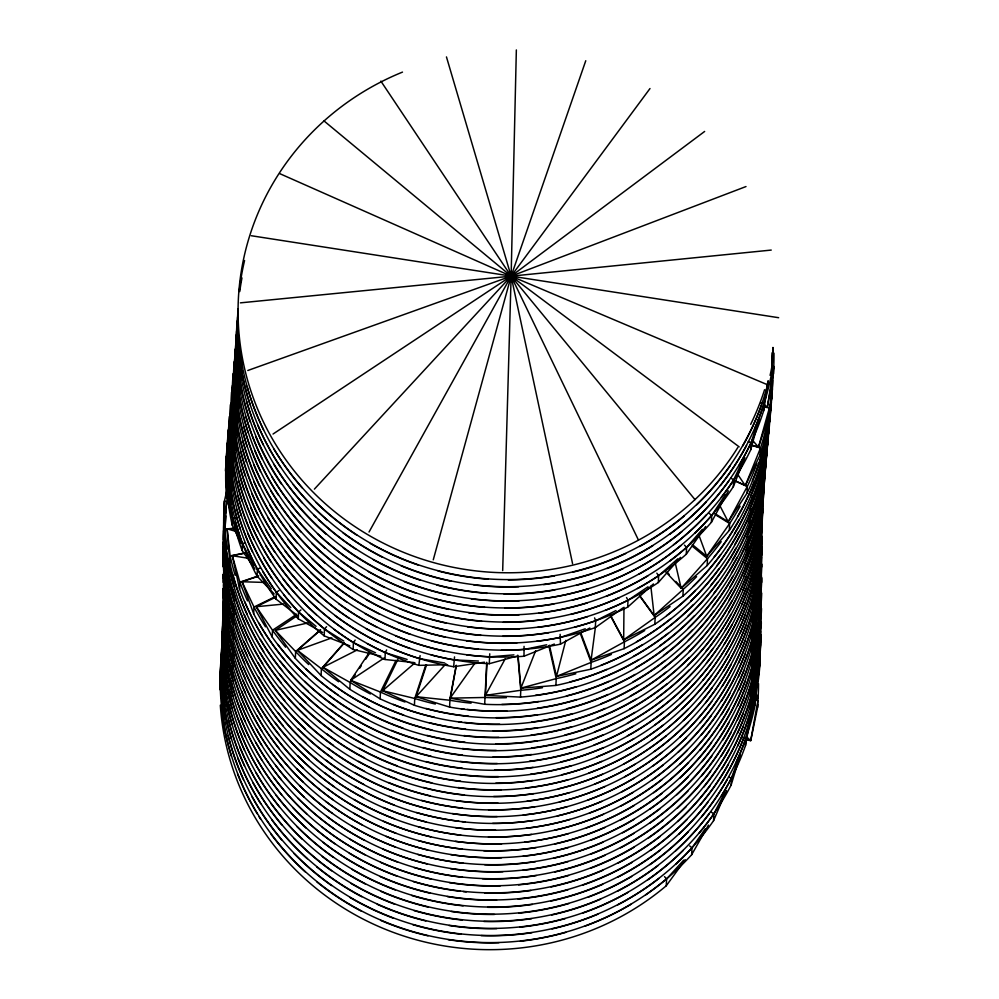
<?xml version="1.0" encoding="UTF-8"?>
<svg xmlns="http://www.w3.org/2000/svg" width="999" height="999" viewBox="0 0 999 999"><rect width="100%" height="100%" fill="white"/><g stroke="black" fill="none" stroke-linecap="round" stroke-linejoin="round"><path stroke-width="1.5" d="M623.975 607.242L623.663 639.847L654.832 624.25A269.231 260.427 2.7 0 0 767.881 441.233M516.346 49.95L511.126 276.161L502.684 570.629M237.462 322.59A269.231 260.427 2.7 0 0 482.092 585.551A269.231 260.427 2.7 0 0 771.915 371.603L772.964 347.802M771.727 363.124L772.202 352.622M771.915 371.603L772.964 347.44M489.747 653.808L489.285 663.698L517.257 656.031M227.372 485.626L225.574 470.591L225.886 463.773A269.231 260.427 2.7 0 1 226.386 456.093M761.588 535.589A269.231 260.427 2.7 0 1 494.093 776.872A269.231 260.427 2.7 0 1 224.65 535.988L226.498 502.047L225.911 512.849M232.243 517.182L226.611 498.114L226.935 491.283A269.231 260.427 2.7 0 1 226.011 466.558M758.166 557.092A269.231 260.427 2.7 0 1 497.065 770.291A269.231 260.427 2.7 0 1 229.82 562.724L230.132 555.894L227.123 528.821L234.728 528.271M241.109 543.456L232.28 525.262L232.605 518.431A269.231 260.427 2.7 0 1 228.546 495.579M761.762 526.048A269.231 260.427 2.7 0 1 527.622 761.762A269.231 260.427 2.7 0 1 239.56 589.01L239.872 582.18L232.317 555.719L245.754 553.034M254.982 568.993L242.108 550.449L242.432 543.618A269.231 260.427 2.7 0 1 235.839 522.939M759.252 540.946A269.231 260.427 2.7 0 1 534.29 754.382A269.231 260.427 2.7 0 1 253.684 613.848L253.996 607.017L242.02 581.743L257.842 576.398M274.213 593.943L257.055 576.136L257.38 569.305A269.231 260.427 2.7 0 1 247.964 549.662M761.051 524.875A269.231 260.427 2.7 0 1 557.03 743.681A269.231 260.427 2.7 0 1 272.215 637.05L272.54 630.232L256.268 606.718L275.861 597.127M296.441 614.735L276.024 599.125L276.348 592.307A269.231 260.427 2.7 0 1 262.737 571.328M759.44 530.706A269.231 260.427 2.7 0 1 568.868 734.265A269.231 260.427 2.7 0 1 295.329 658.366L295.654 651.548L320.254 629.969M322.702 632.504L298.264 618.818L298.576 611.987A269.231 260.427 2.7 0 1 283.591 594.53M762.2 508.916A269.231 260.427 2.7 0 1 593.493 719.829A269.231 260.427 2.7 0 1 321.079 675.549L321.403 668.718L343.893 643.056M349.812 645.829L324.188 635.864L324.513 629.033L326.561 626.698M760.276 517.607A269.231 260.427 2.7 0 1 349.837 689.322L350.162 682.492L351.873 679.919M380.844 656.168L353.109 649.475L353.434 642.644L355.144 640.072M369.43 652.31L350.649 680.294L380.132 698.875L380.457 692.045L396.103 660.277M414.173 662.587L384.965 659.502L385.289 652.684L386.638 649.912M398.002 659.165L382.617 690.721L414.41 705.306L414.735 698.476L425.811 664.947M447.689 664.697L418.831 665.359L420.104 655.619M426.548 664.884L416.096 696.703L449.587 707.092L449.912 700.262L456.306 665.596M484.465 662.187L453.658 666.745L454.533 656.905M456.218 665.297L450.099 698.164L484.677 704.295L486.725 662.275M486.938 663.523L485.377 695.379L520.479 697.102L520.791 690.272L517.757 655.144M554.333 644.055L524 656.243L524.063 646.365M518.131 656.368L520.879 688.161L555.894 685.426L556.218 678.608L548.801 645.654M589.847 628.009L560.501 644.143L560.139 634.328M549.413 645.229L556.48 676.398L590.809 669.218L591.121 662.387L580.344 633.541M233.828 372.502A269.231 260.427 2.7 0 0 595.342 627.597L595.654 620.766L594.567 617.894M580.881 633.016L591.083 660.177L624.1 648.651L624.425 641.82L610.539 615.958M234.852 392.882A269.231 260.427 2.7 0 0 627.684 607.13L628.009 600.299L626.548 597.577M654.832 624.25L655.157 617.419L639.722 596.041M234.99 356.456A269.231 260.427 2.7 0 0 374.413 596.603A269.231 260.427 2.7 0 0 658.329 582.517L658.641 575.699L656.83 573.176M220.317 705.182A269.231 260.427 2.7 0 0 385.689 929.432A269.231 260.427 2.7 0 0 666.258 885.776L666.583 878.945L683.728 860.127M639.735 595.591L654.133 615.546L682.916 596.141L683.241 589.323A269.231 260.427 2.7 0 0 696.603 576.673M236.251 383.454A269.231 260.427 2.7 0 0 406.83 604.045A269.231 260.427 2.7 0 0 686.288 554.22L686.613 547.402L702.334 529.333M220.23 681.143A269.231 260.427 2.7 0 0 394.38 925.536A269.231 260.427 2.7 0 0 691.67 854.707L691.982 847.889L705.319 828.671M665.334 571.391L681.168 588.299L707.18 565.521L707.492 558.691A269.231 260.427 2.7 0 0 721.216 541.658M235.776 347.44A269.231 260.427 2.7 0 0 409.99 597.964A269.231 260.427 2.7 0 0 711.413 522.265L711.738 515.447L725.436 494.617M221.229 691.008A269.231 260.427 2.7 0 0 419.93 926.348A269.231 260.427 2.7 0 0 713.573 820.679L713.885 813.848L724.512 793.106M692.295 544.567L706.718 556.331L729.32 530.357L729.632 523.538A269.231 260.427 2.7 0 0 740.109 506.231M236.763 364.947A269.231 260.427 2.7 0 0 439.972 599.962A269.231 260.427 2.7 0 0 733.341 486.65L733.666 479.82L742.319 461.588M221.154 673.638A269.231 260.427 2.7 0 0 431.743 922.002A269.231 260.427 2.7 0 0 731.118 785.102L731.443 778.271L739.26 756.38M714.947 513.623L728.209 521.803L747.04 493.156L747.364 486.338A269.231 260.427 2.7 0 0 757.017 463.461M236.913 331.643A269.231 260.427 2.7 0 0 444.567 593.881A269.231 260.427 2.7 0 0 750.761 449.7L751.086 442.869L759.065 417.794M221.803 673.688A269.231 260.427 2.7 0 0 453.621 918.705A269.231 260.427 2.7 0 0 745.479 745.604L745.803 738.785L751.136 713.036M734.253 480.594L745.304 485.614L760.164 454.857L760.489 448.039A269.231 260.427 2.7 0 0 767.007 424.138M238.324 357.03A269.231 260.427 2.7 0 0 478.858 592.382A269.231 260.427 2.7 0 0 763.648 410.789L763.973 403.971L767.969 381.131M221.778 656.268A269.231 260.427 2.7 0 0 466.396 913.011A269.231 260.427 2.7 0 0 755.044 705.182L757.23 670.604M751.223 444.905L758.491 447.152L769.068 414.76L769.392 407.942A269.231 260.427 2.7 0 0 772.215 388.062M746.216 739.797L750.699 740.684L757.592 707.367L757.916 700.536A269.231 260.427 2.7 0 0 758.516 683.578M764.297 406.78L767.307 407.305L773.413 373.851L773.738 367.02A269.231 260.427 2.7 0 0 773.975 353.159M757.692 684.715A269.231 260.427 2.7 0 0 759.877 664.76L759.777 651.76M224.65 535.988L225.749 515.934M755.044 705.182L757.254 670.466M757.442 674.487L755.768 700.137L757.467 675.474M595.529 626.323L591.083 660.177L624.425 641.82A269.231 260.427 2.7 0 0 644.717 630.556M763.648 410.789L768.231 380.919M773.738 367.02L767.307 407.305L763.835 404.183M745.479 745.604L751.098 714.385M226.111 497.415L227.285 491.346M227.11 489.41L224.375 501.211L224.051 508.041A269.231 260.427 2.7 0 0 223.664 523.451M565.809 640.371L556.48 676.398L591.121 662.387A269.231 260.427 2.7 0 0 611.363 654.457M750.761 449.7L759.44 417.694M433.266 559.827L511.126 276.161L585.764 60.739M731.118 785.102L740.284 754.819M535.664 650.711L520.879 688.161L556.218 678.608A269.231 260.427 2.7 0 0 575.861 673.763M733.341 486.65L744.854 457.654M713.573 820.679L726.41 790.584M711.413 522.265L728.358 490.896M505.257 658.716L485.377 695.379L520.791 690.272A269.231 260.427 2.7 0 0 542.482 687.724M369.031 532.03L511.126 276.161L649.999 88.536M691.67 854.707L708.478 825.087M353.584 677.347L355.294 674.775M359.578 668.343L361.288 665.771M365.572 659.34L368.993 654.195M686.288 554.22L705.681 526.473M475.062 663.011L450.099 698.164L485.002 697.464A269.231 260.427 2.7 0 0 506.381 697.689M666.258 885.776L685.264 859.689M344.293 642.994L323.002 667.295L349.837 689.322M658.329 582.517L680.519 557.38M445.979 663.773L416.096 696.703L449.912 700.262A269.231 260.427 2.7 0 0 471.091 703.146M314.385 489.123L511.126 276.161L704.645 131.443M627.684 607.13L653.433 583.928M677.797 558.778L658.641 575.699A269.231 260.427 2.7 0 1 637.524 588.561M300.924 609.939L298.576 611.987L316.084 626.361M320.667 629.957L297.44 650.324L321.079 675.549M414.947 662.849L382.617 690.721L414.735 698.476A269.231 260.427 2.7 0 0 435.339 704.045M595.342 627.597L623.026 607.817M648.039 586.8L628.009 600.299A269.231 260.427 2.7 0 1 605.319 610.389M278.871 590.609L276.348 592.307L290.771 607.629M297.202 615.721L275.274 630.381L295.329 658.366M384.215 657.966L350.649 680.294L380.457 692.045A269.231 260.427 2.7 0 0 404.982 702.01M273.027 434.028L511.126 276.161L746.003 186.551M296.628 614.298L272.54 630.232A269.231 260.427 2.7 0 0 285.639 647.202M357.305 649.887L323.002 667.295L350.162 682.492A269.231 260.427 2.7 0 0 370.404 693.968M615.971 610.564L595.654 620.766A269.231 260.427 2.7 0 1 574.85 627.16M260.115 567.956L257.38 569.305L271.328 588.773M274.588 596.99L253.996 607.017A269.231 260.427 2.7 0 0 265.497 626.798M331.818 637.874L297.44 650.324L321.403 668.718A269.231 260.427 2.7 0 0 338.649 681.755M247.789 370.504L511.126 276.161L771.24 250.075M585.239 628.808L560.826 637.325A269.231 260.427 2.7 0 1 536.738 641.308M245.329 542.632L242.432 543.618L254.058 565.671M258.741 575.824L239.872 582.18A269.231 260.427 2.7 0 0 247.515 600.874M308.391 622.814L275.274 630.381L295.654 651.548A269.231 260.427 2.7 0 0 308.716 664.547M235.614 517.807L232.605 518.431L240.172 538.811M546.715 644.792L524.325 649.425A269.231 260.427 2.7 0 1 501.423 650.249M245.192 552.872L230.132 555.894A269.231 260.427 2.7 0 0 235.19 575.374M240.384 302.859L511.126 276.161L767.707 384.84M283.566 604.083L256.268 606.718L272.215 637.05M513.961 654.882L489.61 656.867A269.231 260.427 2.7 0 1 466.783 654.882M229.995 491.046L226.935 491.283L232.367 515.459M234.178 528.496L224.975 529.17A269.231 260.427 2.7 0 0 227.397 549.113M263.561 582.405L242.02 581.743L253.684 613.848M478.409 661.026L453.983 659.914A269.231 260.427 2.7 0 1 431.118 654.932M228.983 501.473L224.375 501.211A269.231 260.427 2.7 0 0 224.138 524.4M754.844 700.336L757.916 700.536L750.699 740.684L747.302 737.474M251.323 235.739L778.646 317.707M247.677 558.179L232.317 555.719L239.56 589.01M763.336 406.88L769.392 407.942L758.491 447.152L752.472 440.234M444.73 662.986L419.155 658.541A269.231 260.427 2.7 0 1 394.243 649.525M752.347 697.764L755.369 698.351A269.231 260.427 2.7 0 1 749.662 720.853M235.926 531.418L227.123 528.821L229.82 562.724M761.038 403.084L763.973 403.971A269.231 260.427 2.7 0 1 754.682 428.646M751.685 445.317L760.489 448.039L745.304 485.614L737.562 474.175M407.13 659.452L385.289 652.684A269.231 260.427 2.7 0 1 367.257 643.631M742.894 737.811L745.803 738.785A269.231 260.427 2.7 0 1 736.413 761.762M279.857 173.689L511.126 276.161L739.173 446.878M748.288 441.633L751.086 442.869A269.231 260.427 2.7 0 1 739.335 464.81M734.802 480.656L747.364 486.338L728.209 521.803L719.73 505.357M375.549 652.784L353.434 642.644A269.231 260.427 2.7 0 1 334.29 629.52M728.683 776.935L731.443 778.271A269.231 260.427 2.7 0 1 721.465 795.841M731.056 478.234L733.666 479.82A269.231 260.427 2.7 0 1 721.303 497.227M715.371 514.697L729.632 523.538L706.718 556.331L698.688 534.565M343.793 641.071L324.513 629.033A269.231 260.427 2.7 0 1 308.404 614.697M711.338 812.187L713.885 813.848A269.231 260.427 2.7 0 1 699.025 833.253M709.377 513.523L711.738 515.447A269.231 260.427 2.7 0 1 694.829 533.204M692.232 546.153L707.492 558.691L681.168 588.299L675.187 562.649M324.038 120.954L511.126 276.161L694.992 499.625M689.672 845.916L691.982 847.889A269.231 260.427 2.7 0 1 675.774 864.185M684.477 545.129L686.613 547.402A269.231 260.427 2.7 0 1 669.904 560.988M667.195 572.327L669.342 574.587M675.761 581.393L683.241 589.323L654.133 615.546L650.849 586.251M664.497 876.635L666.583 878.945A269.231 260.427 2.7 0 1 645.754 894.829M380.869 81.119L511.126 276.161L638.161 539.46M610.614 615.546L623.663 639.847L655.157 617.419A269.231 260.427 2.7 0 0 670.104 606.568M446.453 56.906L511.126 276.161L572.577 563.673M225.886 463.773L227.76 485.327M759.727 661.738L759.877 664.76M760.888 621.478A269.231 260.427 2.7 0 1 757.804 647.589M757.254 650.661A269.231 260.427 2.7 0 1 477.659 864.272A269.231 260.427 2.7 0 1 223.601 621.103M223.052 597.802A269.231 260.427 2.7 0 1 223.739 583.978M761.525 608.516A269.231 260.427 2.7 0 1 758.878 636.163M758.391 639.235A269.231 260.427 2.7 0 1 757.854 642.307M754.295 659.078A269.231 260.427 2.7 0 1 737.699 705.756M729.095 722.464A269.231 260.427 2.7 0 1 701.935 761.738M688.486 776.61A269.231 260.427 2.7 0 1 649.737 809.327M634.028 819.43A269.231 260.427 2.7 0 1 590.759 840.221M568.419 847.539A269.231 260.427 2.7 0 1 523.051 856.293M501.548 857.754A269.231 260.427 2.7 0 1 450.711 854.595M427.584 849.987A269.231 260.427 2.7 0 1 386.188 836.375M362.175 824.924A269.231 260.427 2.7 0 1 325.799 801.423M303.396 782.217A269.231 260.427 2.7 0 1 275.836 751.335M261.863 731.031A269.231 260.427 2.7 0 1 241.671 691.221M233.491 667.582A269.231 260.427 2.7 0 1 225.112 626.698M223.339 592.532A269.231 260.427 2.7 0 1 223.414 589.435M223.514 586.351A269.231 260.427 2.7 0 1 223.838 580.219M760.714 604.882A269.231 260.427 2.7 0 1 506.231 843.593A269.231 260.427 2.7 0 1 227.597 629.932M227.023 626.86A269.231 260.427 2.7 0 1 223.189 588.448M760.901 566.158A269.231 260.427 2.7 0 1 761.101 569.218M760.901 599.612A269.231 260.427 2.7 0 1 760.601 602.709M760.276 605.806A269.231 260.427 2.7 0 1 750.848 651.186M744.143 670.341A269.231 260.427 2.7 0 1 721.465 714.56M709.765 731.293A269.231 260.427 2.7 0 1 679.67 764.535M661.987 779.62A269.231 260.427 2.7 0 1 620.416 806.268M603.483 814.31A269.231 260.427 2.7 0 1 554.732 830.244M531.555 834.452A269.231 260.427 2.7 0 1 488.474 837.025M460.839 835.152A269.231 260.427 2.7 0 1 418.456 826.76M394.605 818.893A269.231 260.427 2.7 0 1 354.008 799.45M334.328 786.787A269.231 260.427 2.7 0 1 297.914 755.868M279.47 735.027A269.231 260.427 2.7 0 1 256.943 701.735M245.592 679.332A269.231 260.427 2.7 0 1 232.105 641.358M226.336 613.898A269.231 260.427 2.7 0 1 223.801 589.335M223.451 578.521A269.231 260.427 2.7 0 1 223.439 575.424M760.988 556.268A269.231 260.427 2.7 0 1 761.663 567.007M762.549 510.976A269.231 260.427 2.7 0 1 761.975 517.17M762.137 511.888A269.231 260.427 2.7 0 1 760.938 521.116M760.476 524.175A269.231 260.427 2.7 0 1 754.57 551.311M746.191 576.473A269.231 260.427 2.7 0 1 728.546 612.737M712.924 636.263A269.231 260.427 2.7 0 1 687.562 665.459M666.808 684.015A269.231 260.427 2.7 0 1 629.732 709.003M604.545 721.428A269.231 260.427 2.7 0 1 564.885 735.014M537.212 740.696A269.231 260.427 2.7 0 1 495.679 743.868M464.96 742.22A269.231 260.427 2.7 0 1 427.048 735.376M402.997 728.109A269.231 260.427 2.7 0 1 363.249 710.464M338.012 694.917A269.231 260.427 2.7 0 1 305.756 668.631M762.761 508.678A269.231 260.427 2.7 0 1 760.689 531.718M763.149 500.312A269.231 260.427 2.7 0 1 761.413 521.815M756.056 550.899A269.231 260.427 2.7 0 1 742.781 590.496M731.031 614.36A269.231 260.427 2.7 0 1 705.968 651.298M689.535 669.692A269.231 260.427 2.7 0 1 657.017 697.801M634.939 712.349A269.231 260.427 2.7 0 1 594.53 731.905M572.265 739.422A269.231 260.427 2.7 0 1 531.543 747.989M496.266 750.399A269.231 260.427 2.7 0 1 462.412 748.501M431.456 743.056A269.231 260.427 2.7 0 1 391.396 730.381M368.594 719.979A269.231 260.427 2.7 0 1 329.245 695.354M306.668 676.335A269.231 260.427 2.7 0 1 277.884 644.467M761.076 612.462A269.231 260.427 2.7 0 1 509.44 857.254A269.231 260.427 2.7 0 1 227.535 643.818M226.199 636.138A269.231 260.427 2.7 0 1 223.164 603.858M760.938 581.505A269.231 260.427 2.7 0 1 761.126 584.565M760.838 613.411A269.231 260.427 2.7 0 1 750.798 664.984M745.229 681.231A269.231 260.427 2.7 0 1 720.579 729.682M711.6 742.594A269.231 260.427 2.7 0 1 679.62 778.371M661.937 793.456A269.231 260.427 2.7 0 1 620.367 820.104M604.857 827.522A269.231 260.427 2.7 0 1 554.682 844.08M536.151 847.614A269.231 260.427 2.7 0 1 483.766 850.748M462.275 849.162A269.231 260.427 2.7 0 1 418.394 840.596M396.016 833.278A269.231 260.427 2.7 0 1 353.946 813.298M332.992 799.724A269.231 260.427 2.7 0 1 296.778 768.606M279.408 748.875A269.231 260.427 2.7 0 1 256.893 715.609M245.542 693.219A269.231 260.427 2.7 0 1 231.643 653.733M226.273 627.772A269.231 260.427 2.7 0 1 223.664 601.66M223.389 592.395A269.231 260.427 2.7 0 1 223.376 589.298M761.038 571.615A269.231 260.427 2.7 0 1 761.65 582.355M761.3 589.21A269.231 260.427 2.7 0 1 758.716 615.309M757.417 622.989A269.231 260.427 2.7 0 1 477.822 836.613A269.231 260.427 2.7 0 1 223.764 593.443M223.152 577.884A269.231 260.427 2.7 0 1 223.152 574.775M223.301 567.045A269.231 260.427 2.7 0 1 223.901 556.306M761.8 577.772A269.231 260.427 2.7 0 1 758.79 610.027M755.182 628.383A269.231 260.427 2.7 0 1 738.523 676.673M730.019 693.431A269.231 260.427 2.7 0 1 701.111 735.252M687.562 750.049A269.231 260.427 2.7 0 1 652.447 779.882M632.854 792.557A269.231 260.427 2.7 0 1 589.46 813.099M570.092 819.442A269.231 260.427 2.7 0 1 526.261 828.283M495.566 830.206A269.231 260.427 2.7 0 1 455.544 827.609M426.223 821.952A269.231 260.427 2.7 0 1 383.466 807.479M363.711 797.989A269.231 260.427 2.7 0 1 324.725 772.801M309.24 759.827A269.231 260.427 2.7 0 1 275.062 722.439M260.414 700.749A269.231 260.427 2.7 0 1 243.019 666.458M233.654 639.922A269.231 260.427 2.7 0 1 225.874 603.646M223.476 566.408A269.231 260.427 2.7 0 1 223.576 561.763M223.676 558.678A269.231 260.427 2.7 0 1 224.001 552.547M761.263 559.353A269.231 260.427 2.7 0 1 509.115 802.846A269.231 260.427 2.7 0 1 227.834 589.585M227.273 586.513A269.231 260.427 2.7 0 1 223.314 541.908M761.076 525.262A269.231 260.427 2.7 0 1 761.288 528.334M761.113 558.741A269.231 260.427 2.7 0 1 760.826 561.85M760.501 564.934A269.231 260.427 2.7 0 1 751.573 608.841M746.116 625.124A269.231 260.427 2.7 0 1 723.488 671.078M712 687.961A269.231 260.427 2.7 0 1 683.453 720.541M666.071 735.926A269.231 260.427 2.7 0 1 623.651 764.06M602.534 774.213A269.231 260.427 2.7 0 1 558.291 788.86M533.603 793.593A269.231 260.427 2.7 0 1 493.631 796.465M464.435 794.929A269.231 260.427 2.7 0 1 423.489 787.462M396.553 778.945A269.231 260.427 2.7 0 1 358.529 761.325M333.504 745.454A269.231 260.427 2.7 0 1 301.611 718.756M284.752 700.624A269.231 260.427 2.7 0 1 258.054 662.712M246.541 640.396A269.231 260.427 2.7 0 1 233.192 604.02M226.573 573.551A269.231 260.427 2.7 0 1 223.676 539.735M761.6 556.793A269.231 260.427 2.7 0 1 758.928 587.537M758.191 592.157A269.231 260.427 2.7 0 1 482.679 809.764A269.231 260.427 2.7 0 1 224.313 571.753M223.326 554.645A269.231 260.427 2.7 0 1 223.838 531.518M761.987 546.89A269.231 260.427 2.7 0 1 758.765 583.791M755.456 600.611A269.231 260.427 2.7 0 1 739.572 647.527M731.218 664.36A269.231 260.427 2.7 0 1 705.619 702.846M688.211 722.439A269.231 260.427 2.7 0 1 654.432 751.46M634.952 764.297A269.231 260.427 2.7 0 1 594.667 784.09M569.442 792.594A269.231 260.427 2.7 0 1 527.172 801.111M498.014 803.109A269.231 260.427 2.7 0 1 456.418 800.649M430.132 795.803A269.231 260.427 2.7 0 1 388.623 782.542M364.498 771.278A269.231 260.427 2.7 0 1 327.922 748.089M305.344 729.083A269.231 260.427 2.7 0 1 281.331 703.259M262.525 676.947A269.231 260.427 2.7 0 1 244.018 641.495M234.403 615.034A269.231 260.427 2.7 0 1 225.861 575.761M223.589 544.717A269.231 260.427 2.7 0 1 223.976 527.747M761.475 525.412A269.231 260.427 2.7 0 1 753.833 564.822M745.978 588.511A269.231 260.427 2.7 0 1 725.286 630.219M712.974 648.438A269.231 260.427 2.7 0 1 683.316 682.08M662.175 700.249A269.231 260.427 2.7 0 1 627.36 723.051M603.508 734.677A269.231 260.427 2.7 0 1 560.789 748.963M531.48 754.495A269.231 260.427 2.7 0 1 493.069 756.93M462.35 755.057A269.231 260.427 2.7 0 1 422.952 747.539M399.001 739.959A269.231 260.427 2.7 0 1 358.142 721.028M335.739 706.83A269.231 260.427 2.7 0 1 304.807 681.38M284.727 659.914A269.231 260.427 2.7 0 1 259.016 623.189M761.688 537.949A269.231 260.427 2.7 0 1 759.764 557.929M758.328 567.157A269.231 260.427 2.7 0 1 481.481 783.166A269.231 260.427 2.7 0 1 224.575 543.656M762.087 525.624A269.231 260.427 2.7 0 1 762.037 528.721M762.237 526.523A269.231 260.427 2.7 0 1 759.652 554.183M755.132 577.11A269.231 260.427 2.7 0 1 740.621 619.567M730.119 640.571A269.231 260.427 2.7 0 1 703.096 679.882M688.611 695.903A269.231 260.427 2.7 0 1 654.845 724.924M634.028 738.561A269.231 260.427 2.7 0 1 596.528 756.98M571.341 765.634A269.231 260.427 2.7 0 1 530.619 774.2M498.426 776.573A269.231 260.427 2.7 0 1 459.94 774.512M429.008 768.905A269.231 260.427 2.7 0 1 387.575 755.406M363.524 744.018A269.231 260.427 2.7 0 1 330.819 723.413M305.756 702.547A269.231 260.427 2.7 0 1 279.807 674.325M263.748 651.71A269.231 260.427 2.7 0 1 244.418 614.959M234.365 587.012A269.231 260.427 2.7 0 1 226.061 547.677M761.238 571.44A269.231 260.427 2.7 0 1 761.051 574.55M760.813 577.659A269.231 260.427 2.7 0 1 506.343 816.37A269.231 260.427 2.7 0 1 227.697 602.709M227.135 599.65A269.231 260.427 2.7 0 1 223.252 551.91M761.001 538.936A269.231 260.427 2.7 0 1 761.288 543.531M760.551 577.035A269.231 260.427 2.7 0 1 751.847 620.978M745.379 640.209A269.231 260.427 2.7 0 1 722.414 686.013M711.75 701.56A269.231 260.427 2.7 0 1 679.782 737.312M662.1 752.397A269.231 260.427 2.7 0 1 624.662 776.847M605.019 786.463A269.231 260.427 2.7 0 1 559.415 801.947M534.765 806.792A269.231 260.427 2.7 0 1 488.573 809.802M462.462 808.104A269.231 260.427 2.7 0 1 421.59 800.361M393.244 791.108A269.231 260.427 2.7 0 1 355.457 773.014M331.893 757.754A269.231 260.427 2.7 0 1 298.014 728.646M280.532 709.015A269.231 260.427 2.7 0 1 258.616 677.222M247.652 656.393A269.231 260.427 2.7 0 1 232.205 614.135M226.436 586.675A269.231 260.427 2.7 0 1 223.901 562.112M223.764 559.028A269.231 260.427 2.7 0 1 223.551 549.75M761.613 536.7A269.231 260.427 2.7 0 1 761.825 541.333M760.576 631.593A269.231 260.427 2.7 0 1 504.745 871.453A269.231 260.427 2.7 0 1 226.736 654.22M226.211 651.148A269.231 260.427 2.7 0 1 223.002 617.345M760.901 624.762A269.231 260.427 2.7 0 1 760.639 627.872M760.177 632.517A269.231 260.427 2.7 0 1 750.948 677.934M744.33 697.127A269.231 260.427 2.7 0 1 722.689 740.097M712.087 755.694A269.231 260.427 2.7 0 1 676.835 794.754M660.177 808.653A269.231 260.427 2.7 0 1 622.552 832.841M602.847 842.307A269.231 260.427 2.7 0 1 554.058 858.153M535.526 861.65A269.231 260.427 2.7 0 1 484.715 864.747M463.211 863.248A269.231 260.427 2.7 0 1 417.782 854.445M395.417 847.077A269.231 260.427 2.7 0 1 352.035 826.235M332.455 813.423A269.231 260.427 2.7 0 1 299.55 785.539M282.854 767.269A269.231 260.427 2.7 0 1 256.493 729.145M246.478 709.577A269.231 260.427 2.7 0 1 230.981 665.709M226.286 642.794A269.231 260.427 2.7 0 1 223.489 615.147M761.038 587.587A269.231 260.427 2.7 0 1 761.313 592.195M220.679 672.352A269.231 260.427 2.7 0 1 221.616 652.347M683.341 850.274A269.231 260.427 2.7 0 1 647.939 879.782M628.221 892.282A269.231 260.427 2.7 0 1 583.154 912.961M565.209 918.605A269.231 260.427 2.7 0 1 519.792 927.197M496.753 928.633A269.231 260.427 2.7 0 1 449.026 925.499M425.874 920.953A269.231 260.427 2.7 0 1 377.272 904.32M361.788 896.765A269.231 260.427 2.7 0 1 316.658 866.82M307.217 858.728A269.231 260.427 2.7 0 1 272.04 820.179M260.689 803.671A269.231 260.427 2.7 0 1 237.874 758.278M231.356 739.023A269.231 260.427 2.7 0 1 222.677 696.603M221.004 670.179A269.231 260.427 2.7 0 1 221.94 645.529M221.091 670.541A269.231 260.427 2.7 0 1 221.066 665.896M709.065 814.01A269.231 260.427 2.7 0 1 675.811 850.736M657.979 865.646A269.231 260.427 2.7 0 1 617.544 891.208M600.586 899.2A269.231 260.427 2.7 0 1 551.773 914.972M531.68 918.668A269.231 260.427 2.7 0 1 483.916 921.49M462.412 920.079A269.231 260.427 2.7 0 1 413.998 910.589M394.617 904.182A269.231 260.427 2.7 0 1 351.149 883.503M331.518 870.778A269.231 260.427 2.7 0 1 294.143 838.623M281.718 824.812A269.231 260.427 2.7 0 1 252.922 782.741M244.468 765.921A269.231 260.427 2.7 0 1 228.671 720.504M224.151 697.552A269.231 260.427 2.7 0 1 221.403 657.517M756.143 693.918A269.231 260.427 2.7 0 1 475.761 906.592A269.231 260.427 2.7 0 1 222.59 662.562M222.053 648.563A269.231 260.427 2.7 0 1 222.864 625.436M760.189 657.929A269.231 260.427 2.7 0 1 757.779 679.42M753.121 702.322A269.231 260.427 2.7 0 1 737.674 746.116M728.458 764.26A269.231 260.427 2.7 0 1 700.399 804.807M686.887 819.642A269.231 260.427 2.7 0 1 650.574 850.449M632.28 862.274A269.231 260.427 2.7 0 1 583.041 885.027M568.081 889.734A269.231 260.427 2.7 0 1 518.106 899.063M496.578 900.211A269.231 260.427 2.7 0 1 447.29 896.565M430.307 893.231A269.231 260.427 2.7 0 1 380.07 876.523M364.535 869.043A269.231 260.427 2.7 0 1 322.889 842.269M306.293 828.196A269.231 260.427 2.7 0 1 276.199 795.416M260.427 772.614A269.231 260.427 2.7 0 1 239.81 731.293M232.28 709.078A269.231 260.427 2.7 0 1 223.876 666.608M222.365 641.745A269.231 260.427 2.7 0 1 223.314 617.082M221.79 648.513A269.231 260.427 2.7 0 1 222.04 640.734M743.019 740.022A269.231 260.427 2.7 0 1 721.29 782.966M707.829 802.309A269.231 260.427 2.7 0 1 678.758 834.402M659.889 850.461A269.231 260.427 2.7 0 1 618.219 876.972M602.697 884.34A269.231 260.427 2.7 0 1 550.924 901.061M532.367 904.432A269.231 260.427 2.7 0 1 487.712 907.317M463.124 905.843A269.231 260.427 2.7 0 1 411.663 895.466M395.292 889.947A269.231 260.427 2.7 0 1 351.835 869.267M333.466 857.429A269.231 260.427 2.7 0 1 296.978 826.585M279.458 806.992A269.231 260.427 2.7 0 1 255.894 772.577M244.493 750.212A269.231 260.427 2.7 0 1 228.971 704.707M225.312 686.35A269.231 260.427 2.7 0 1 222.203 654.083M222.078 647.889A269.231 260.427 2.7 0 1 222.19 638.573M760.414 644.58A269.231 260.427 2.7 0 1 505.644 885.489A269.231 260.427 2.7 0 1 226.673 669.405M226.149 666.333A269.231 260.427 2.7 0 1 222.665 626.336M760.739 637.749A269.231 260.427 2.7 0 1 760.489 640.859M760.052 645.516A269.231 260.427 2.7 0 1 749.65 695.441M743.343 713.086A269.231 260.427 2.7 0 1 721.353 755.906M710.639 771.415A269.231 260.427 2.7 0 1 677.397 808.104M663.236 820.167A269.231 260.427 2.7 0 1 620.516 847.864M605.032 855.331A269.231 260.427 2.7 0 1 554.882 872.002M536.376 875.574A269.231 260.427 2.7 0 1 482.455 878.77M462.5 877.284A269.231 260.427 2.7 0 1 414.073 867.519M397.664 862.1A269.231 260.427 2.7 0 1 350.05 839.272M334.378 829.045A269.231 260.427 2.7 0 1 297.889 798.201M281.331 779.807A269.231 260.427 2.7 0 1 256.019 742.831M245.392 721.827A269.231 260.427 2.7 0 1 231.006 680.868M225.512 653.346A269.231 260.427 2.7 0 1 223.064 624.15M764.26 484.453A269.231 260.427 2.7 0 1 763.998 487.562M762.986 496.828A269.231 260.427 2.7 0 1 380.132 698.875M242.108 550.449A269.231 260.427 2.7 0 1 231.556 513.049M230.956 509.989A269.231 260.427 2.7 0 1 226.736 454.52M763.298 490.01A269.231 260.427 2.7 0 0 763.848 485.377A269.231 260.427 2.7 0 1 761.738 511.575M762.2 497.664A269.231 260.427 2.7 0 1 756.743 523.301M749.1 547.065A269.231 260.427 2.7 0 1 729.595 587.599M713.848 611.063A269.231 260.427 2.7 0 1 688.373 640.122M665.084 660.489A269.231 260.427 2.7 0 1 633.054 681.88M607.941 694.467A269.231 260.427 2.7 0 1 566.87 708.716M537.649 714.672A269.231 260.427 2.7 0 1 496.141 717.657M468.481 716.196A269.231 260.427 2.7 0 1 425.999 708.453M231.281 503.171A269.231 260.427 2.7 0 1 226.923 453.921M765.459 464.448A269.231 260.427 2.7 0 1 763.648 489.048M761.55 502.897A269.231 260.427 2.7 0 1 414.41 705.306M257.055 576.136A269.231 260.427 2.7 0 1 227.784 475.274M227.273 465.946A269.231 260.427 2.7 0 1 227.672 439.722M765.684 460.701A269.231 260.427 2.7 0 1 764.322 479.133M759.003 509.802A269.231 260.427 2.7 0 1 745.416 550.924M732.929 576.161A269.231 260.427 2.7 0 1 712.499 606.917M692.27 630.144A269.231 260.427 2.7 0 1 663.511 655.506M635.052 674.437A269.231 260.427 2.7 0 1 603.146 690.147M576.585 699.562A269.231 260.427 2.7 0 1 537.437 708.191M506.818 710.913A269.231 260.427 2.7 0 1 467.182 709.415M464.123 709.065A269.231 260.427 2.7 0 1 461.076 708.678M240.21 529.17A269.231 260.427 2.7 0 1 229.745 483.941M227.597 459.115A269.231 260.427 2.7 0 1 228.222 429.82M766.558 451.173A269.231 260.427 2.7 0 1 764.547 477.31M762.374 491.158A269.231 260.427 2.7 0 1 484.677 704.295M298.264 618.818A269.231 260.427 2.7 0 1 228.783 460.439M228.321 451.111A269.231 260.427 2.7 0 1 228.771 426.448M766.782 447.427A269.231 260.427 2.7 0 1 765.434 465.859M758.978 501.061A269.231 260.427 2.7 0 1 746.515 537.649M737.037 557.405A269.231 260.427 2.7 0 1 713.598 593.643M694.442 615.771A269.231 260.427 2.7 0 1 659.627 645.941M638.836 659.59A269.231 260.427 2.7 0 1 601.348 678.046M576.186 686.738A269.231 260.427 2.7 0 1 535.501 695.341M271.815 578.309A269.231 260.427 2.7 0 1 247.852 533.503M241.308 515.896A269.231 260.427 2.7 0 1 230.632 469.13M228.759 447.402A269.231 260.427 2.7 0 1 229.32 416.546M763.835 485.189A269.231 260.427 2.7 0 1 449.587 707.092M276.024 599.125A269.231 260.427 2.7 0 1 227.847 439.71M764.897 472.202A269.231 260.427 2.7 0 1 763.948 479.895M763.261 484.478A269.231 260.427 2.7 0 1 757.791 510.139M749.025 536.813A269.231 260.427 2.7 0 1 731.43 573.076M715.821 596.628A269.231 260.427 2.7 0 1 688.323 627.984M666.133 647.29A269.231 260.427 2.7 0 1 635.451 667.894M608.99 681.268A269.231 260.427 2.7 0 1 566.408 695.903M538.698 701.46A269.231 260.427 2.7 0 1 501.835 704.42M252.485 551.885A269.231 260.427 2.7 0 1 236.875 509.69M232.33 489.922A269.231 260.427 2.7 0 1 227.997 439.11M763.423 496.54A269.231 260.427 2.7 0 1 763.036 501.198M226.611 498.114A269.231 260.427 2.7 0 1 225.836 467.157M763.049 497.465A269.231 260.427 2.7 0 1 762.125 505.169M761.688 508.229A269.231 260.427 2.7 0 1 755.706 536.925M746.89 563.586A269.231 260.427 2.7 0 1 729.22 599.825M713.573 623.351A269.231 260.427 2.7 0 1 689.322 651.41M666.246 672.015A269.231 260.427 2.7 0 1 630.369 696.003M605.169 708.416A269.231 260.427 2.7 0 1 565.509 721.977M537.824 727.647A269.231 260.427 2.7 0 1 493.256 730.793M465.596 729.133A269.231 260.427 2.7 0 1 429.183 722.652M403.621 714.984A269.231 260.427 2.7 0 1 362.525 696.565M765.846 464.597A269.231 260.427 2.7 0 1 765.309 469.23M764.909 472.302A269.231 260.427 2.7 0 1 520.479 697.102M324.188 635.864A269.231 260.427 2.7 0 1 228.958 427.472M765.821 460.864A269.231 260.427 2.7 0 1 764.797 468.543M764.322 471.59A269.231 260.427 2.7 0 1 758.815 497.24M751.123 520.991A269.231 260.427 2.7 0 1 732.342 560.139M717.632 582.405A269.231 260.427 2.7 0 1 688.024 616.046M668.131 633.279A269.231 260.427 2.7 0 1 633.478 656.318M606.843 669.342A269.231 260.427 2.7 0 1 570.129 681.892M289.423 594.318A269.231 260.427 2.7 0 1 263.649 557.592M254.108 539.547A269.231 260.427 2.7 0 1 237.899 495.916M233.104 474.6A269.231 260.427 2.7 0 1 229.121 426.873M232.317 389.76A269.231 260.427 2.7 0 1 233.092 385.202M767.707 439.31A269.231 260.427 2.7 0 1 765.734 463.911M763.548 477.759A269.231 260.427 2.7 0 1 555.894 685.426M353.109 649.475A269.231 260.427 2.7 0 1 230.319 451.71M229.62 440.821A269.231 260.427 2.7 0 1 229.857 414.573M767.844 437.087A269.231 260.427 2.7 0 1 767.082 447.839M760.926 484.64A269.231 260.427 2.7 0 1 748.313 522.814M735.976 548.126A269.231 260.427 2.7 0 1 710.976 585.064M693.468 604.57A269.231 260.427 2.7 0 1 664.56 629.77M642.682 644.592A269.231 260.427 2.7 0 1 601.086 665.222M316.271 614.722A269.231 260.427 2.7 0 1 282.879 578.696M271.303 562.337A269.231 260.427 2.7 0 1 249.638 521.553M242.008 501.011A269.231 260.427 2.7 0 1 231.818 455.731M230.095 437.112A269.231 260.427 2.7 0 1 230.382 404.682M764.472 477.622A269.231 260.427 2.7 0 1 762.662 502.21M232.28 525.262A269.231 260.427 2.7 0 1 226.698 486.888M226.286 479.12A269.231 260.427 2.7 0 1 226.686 452.897M764.747 472.34A269.231 260.427 2.7 0 1 763.348 492.307M758.016 522.976A269.231 260.427 2.7 0 1 744.43 564.098M731.942 589.335A269.231 260.427 2.7 0 1 711.513 620.092M689.11 645.504A269.231 260.427 2.7 0 1 662.524 668.681M638.086 685.239A269.231 260.427 2.7 0 1 600.711 703.908M572.589 713.611A269.231 260.427 2.7 0 1 531.893 721.977M499.687 724.225A269.231 260.427 2.7 0 1 464.672 722.414M461.613 722.052A269.231 260.427 2.7 0 1 458.566 721.653M434.353 717.22A269.231 260.427 2.7 0 1 393.219 704.345M226.511 469.18A269.231 260.427 2.7 0 1 227.235 442.994M766.77 453.771A269.231 260.427 2.7 0 1 590.809 669.218M384.965 659.502A269.231 260.427 2.7 0 1 230.057 428.459M230.007 425.349A269.231 260.427 2.7 0 1 230.07 417.57M233.641 380.519A269.231 260.427 2.7 0 1 234.178 377.497M766.308 453.096A269.231 260.427 2.7 0 1 760.551 481.83M751.947 508.553A269.231 260.427 2.7 0 1 734.577 544.917M719.118 568.556A269.231 260.427 2.7 0 1 690.684 601.186M670.928 618.568A269.231 260.427 2.7 0 1 636.463 641.857M343.369 628.87A269.231 260.427 2.7 0 1 308.853 600.461M297.028 588.186A269.231 260.427 2.7 0 1 265.896 545.879M257.605 530.706A269.231 260.427 2.7 0 1 238.836 481.381M234.128 460.039A269.231 260.427 2.7 0 1 230.332 418.531M232.992 379.782A269.231 260.427 2.7 0 1 233.716 375.212M763.661 489.185A269.231 260.427 2.7 0 1 761.625 516.858M225.574 470.591A269.231 260.427 2.7 0 1 225.737 467.532M757.167 536.076A269.231 260.427 2.7 0 1 743.581 577.197M731.855 601.073A269.231 260.427 2.7 0 1 711.6 631.98M689.347 657.517A269.231 260.427 2.7 0 1 660.439 682.717M635.901 699.138A269.231 260.427 2.7 0 1 596.965 718.181M571.753 726.71A269.231 260.427 2.7 0 1 531.056 735.089M498.838 737.324A269.231 260.427 2.7 0 1 463.823 735.526M432.018 729.969A269.231 260.427 2.7 0 1 392.37 717.444M369.555 707.067A269.231 260.427 2.7 0 1 332.679 684.327M766.196 449.612A269.231 260.427 2.7 0 1 682.916 596.141M489.285 663.698A269.231 260.427 2.7 0 1 232.505 420.704M232.143 414.485A269.231 260.427 2.7 0 1 232.48 385.177M770.167 412.699A269.231 260.427 2.7 0 1 768.518 434.228M763.985 454.995A269.231 260.427 2.7 0 1 750.536 496.166M738.898 520.079A269.231 260.427 2.7 0 1 714.035 557.105M444.031 650.998A269.231 260.427 2.7 0 1 395.479 635.826M376.998 627.297A269.231 260.427 2.7 0 1 338.773 603.771M320.604 589.135A269.231 260.427 2.7 0 1 284.977 550.961M274.288 535.864A269.231 260.427 2.7 0 1 251.873 493.706M245.267 476.123A269.231 260.427 2.7 0 1 234.64 430.931M232.342 404.558A269.231 260.427 2.7 0 1 233.167 373.738M770.529 404.333A269.231 260.427 2.7 0 1 769.355 422.777M765.234 461.775A269.231 260.427 2.7 0 1 624.1 648.651M418.831 665.359A269.231 260.427 2.7 0 1 231.381 435.964M231.069 431.293A269.231 260.427 2.7 0 1 230.881 405.007M768.805 429.458A269.231 260.427 2.7 0 1 767.457 446.378M762.012 471.715A269.231 260.427 2.7 0 1 749.3 509.865M738.411 532.405A269.231 260.427 2.7 0 1 716.583 565.971M695.354 590.372A269.231 260.427 2.7 0 1 666.545 615.671M378.546 642.394A269.231 260.427 2.7 0 1 335.04 615.609M318.194 601.798A269.231 260.427 2.7 0 1 283.741 564.66M274.75 552.122A269.231 260.427 2.7 0 1 250.624 507.405M244.031 489.822A269.231 260.427 2.7 0 1 232.792 439.997M231.219 421.366A269.231 260.427 2.7 0 1 231.556 392.045M769.292 418.032A269.231 260.427 2.7 0 1 768.119 436.476M770.316 414.585A269.231 260.427 2.7 0 1 770.092 417.694M768.98 428.521A269.231 260.427 2.7 0 1 707.18 565.521M524 656.243A269.231 260.427 2.7 0 1 232.642 386.463M769.992 415.522A269.231 260.427 2.7 0 1 769.305 421.69M768.231 429.358A269.231 260.427 2.7 0 1 762.462 456.518M754.195 481.718A269.231 260.427 2.7 0 1 737.512 516.708M478.359 649.175A269.231 260.427 2.7 0 1 431.268 640.883M410.264 634.39A269.231 260.427 2.7 0 1 365.097 613.648M346.603 602.01A269.231 260.427 2.7 0 1 310.876 572.639M298.052 559.19A269.231 260.427 2.7 0 1 268.044 517.957M258.404 499.962A269.231 260.427 2.7 0 1 240.747 451.885M237.038 435.127A269.231 260.427 2.7 0 1 232.792 387.425M769.068 428.858A269.231 260.427 2.7 0 1 768.83 431.955M453.658 666.745A269.231 260.427 2.7 0 1 231.318 415.297M231.256 410.626A269.231 260.427 2.7 0 1 231.343 402.847M767.394 440.547A269.231 260.427 2.7 0 1 761.513 469.268M752.796 495.954A269.231 260.427 2.7 0 1 734.477 533.603M720.629 554.57A269.231 260.427 2.7 0 1 693.368 586.163M410.077 648.513A269.231 260.427 2.7 0 1 366.183 628.721M348.863 618.131A269.231 260.427 2.7 0 1 309.315 586.088M294.48 570.279A269.231 260.427 2.7 0 1 265.784 529.932M257.655 514.685A269.231 260.427 2.7 0 1 240.609 469.705M236.014 449.937A269.231 260.427 2.7 0 1 231.568 403.808M235.389 369.468A269.231 260.427 2.7 0 1 235.739 344.792M773.638 366.171A269.231 260.427 2.7 0 1 773.413 373.851M648.001 575.761A269.231 260.427 2.7 0 1 606.343 596.303M587.112 603.009A269.231 260.427 2.7 0 1 538.898 613.236M518.968 614.922A269.231 260.427 2.7 0 1 468.618 612.774M448.901 609.402A269.231 260.427 2.7 0 1 400.299 594.517M384.565 587.474A269.231 260.427 2.7 0 1 340.884 560.926M325.137 548.239A269.231 260.427 2.7 0 1 291.196 512.699M278.509 495.229A269.231 260.427 2.7 0 1 254.645 450.349M248.139 432.729A269.231 260.427 2.7 0 1 237.787 387.475M235.826 365.746A269.231 260.427 2.7 0 1 236.276 334.89M767.407 435.776A269.231 260.427 2.7 0 1 729.32 530.357M560.501 644.143A269.231 260.427 2.7 0 1 233.716 406.868M233.279 399.088A269.231 260.427 2.7 0 1 233.579 372.864M771.453 395.779A269.231 260.427 2.7 0 1 769.542 421.915M765.184 441.158A269.231 260.427 2.7 0 1 752.347 480.894M516.795 642.994A269.231 260.427 2.7 0 1 466.458 640.846M445.229 637.15A269.231 260.427 2.7 0 1 398.139 622.589M379.595 614.16A269.231 260.427 2.7 0 1 335.002 586.176M324.151 577.322A269.231 260.427 2.7 0 1 288.074 539.56M276.348 523.301A269.231 260.427 2.7 0 1 253.684 481.306M246.478 462.275A269.231 260.427 2.7 0 1 235.627 415.547M233.666 393.818A269.231 260.427 2.7 0 1 234.241 361.426M771.74 390.497A269.231 260.427 2.7 0 1 770.404 410.464M680.956 545.566A269.231 260.427 2.7 0 1 638.898 574.2M622.177 582.654A269.231 260.427 2.7 0 1 572.34 600.137M553.883 604.02A269.231 260.427 2.7 0 1 504.695 608.154M484.69 607.33A269.231 260.427 2.7 0 1 434.503 598.788M416.458 593.319A269.231 260.427 2.7 0 1 368.331 571.54M352.41 561.663A269.231 260.427 2.7 0 1 317.457 533.766M300.249 515.921A269.231 260.427 2.7 0 1 272.065 477.172M262.312 459.228A269.231 260.427 2.7 0 1 246.029 417.282M240.272 392.982A269.231 260.427 2.7 0 1 236.026 346.84M772.439 388.686A269.231 260.427 2.7 0 1 772.177 391.783M771.89 394.88A269.231 260.427 2.7 0 1 769.068 414.76M772.627 352.972A269.231 260.427 2.7 0 1 772.814 356.056M619.368 597.639A269.231 260.427 2.7 0 1 570.916 614.397M549.363 618.756A269.231 260.427 2.7 0 1 503.259 622.29M481.718 621.316A269.231 260.427 2.7 0 1 433.079 612.812M418.032 608.304A269.231 260.427 2.7 0 1 371.029 587.762M352.347 576.398A269.231 260.427 2.7 0 1 311.7 543.269M301.036 532.03A269.231 260.427 2.7 0 1 270.866 490.921M260.464 471.553A269.231 260.427 2.7 0 1 243.681 426.473M239.223 406.68A269.231 260.427 2.7 0 1 235.115 355.856M768.543 421.79A269.231 260.427 2.7 0 1 760.164 454.857M234.353 383.554A269.231 260.427 2.7 0 1 234.715 358.891M772.614 380.257A269.231 260.427 2.7 0 1 770.679 407.942M587.587 616.633A269.231 260.427 2.7 0 1 537.874 627.335M519.468 628.933A269.231 260.427 2.7 0 1 467.594 626.86M446.366 623.176A269.231 260.427 2.7 0 1 399.275 608.603M380.731 600.174A269.231 260.427 2.7 0 1 334.915 571.241M325.287 563.349A269.231 260.427 2.7 0 1 290.16 526.785M277.472 509.328A269.231 260.427 2.7 0 1 253.609 464.435M247.115 446.815A269.231 260.427 2.7 0 1 236.763 401.561M234.802 379.845A269.231 260.427 2.7 0 1 235.252 348.988M772.864 376.511A269.231 260.427 2.7 0 1 770.791 402.659M771.39 402.272A269.231 260.427 2.7 0 1 747.04 493.156M771.178 401.635A269.231 260.427 2.7 0 1 763.636 442.644M548.738 632.717A269.231 260.427 2.7 0 1 502.647 636.326M481.106 635.389A269.231 260.427 2.7 0 1 432.455 626.972M411.451 620.466A269.231 260.427 2.7 0 1 366.283 599.725M350.362 589.835A269.231 260.427 2.7 0 1 312.05 558.716M297.19 542.944A269.231 260.427 2.7 0 1 270.017 505.357M259.578 486.001A269.231 260.427 2.7 0 1 242.72 440.946M238.224 421.166A269.231 260.427 2.7 0 1 233.991 371.903M761.163 585.439A269.231 260.427 2.7 0 1 509.028 829.757A269.231 260.427 2.7 0 1 227.56 615.796M226.998 612.737A269.231 260.427 2.7 0 1 223.227 574.3M760.988 552.922A269.231 260.427 2.7 0 1 761.176 555.981M760.763 587.924A269.231 260.427 2.7 0 1 750.761 637.936M745.167 654.17A269.231 260.427 2.7 0 1 721.266 701.261M711.425 715.471A269.231 260.427 2.7 0 1 678.246 752.222M662.899 765.259A269.231 260.427 2.7 0 1 621.44 792.07M601.673 801.423A269.231 260.427 2.7 0 1 557.38 815.958M532.692 820.616A269.231 260.427 2.7 0 1 492.669 823.388M465.01 821.915A269.231 260.427 2.7 0 1 461.95 821.59M458.903 821.215A269.231 260.427 2.7 0 1 416.546 812.512M394.218 805.032A269.231 260.427 2.7 0 1 354.995 786.313M333.991 772.826A269.231 260.427 2.7 0 1 299.825 744.043M283.117 725.774A269.231 260.427 2.7 0 1 259.116 691.72M244.83 663.798A269.231 260.427 2.7 0 1 232.03 627.235M226.311 599.762A269.231 260.427 2.7 0 1 223.826 575.187M223.514 565.933A269.231 260.427 2.7 0 1 223.489 561.276M761.076 543.031A269.231 260.427 2.7 0 1 761.787 555.319M761.35 575.599A269.231 260.427 2.7 0 1 758.753 601.698M757.467 609.378A269.231 260.427 2.7 0 1 480.282 823.126A269.231 260.427 2.7 0 1 224.188 584.49M223.214 565.821A269.231 260.427 2.7 0 1 223.951 542.694M761.85 564.16A269.231 260.427 2.7 0 1 758.84 596.415M755.232 614.772A269.231 260.427 2.7 0 1 738.573 663.061M730.069 679.819A269.231 260.427 2.7 0 1 700.162 722.814M686.525 737.524A269.231 260.427 2.7 0 1 652.497 766.27M634.24 778.146A269.231 260.427 2.7 0 1 588.036 800.024M567.12 806.68A269.231 260.427 2.7 0 1 523.251 815.009M497.14 816.583A269.231 260.427 2.7 0 1 452.485 813.548M429.32 809.078A269.231 260.427 2.7 0 1 389.285 796.29M363.761 784.377A269.231 260.427 2.7 0 1 326.011 760.139M305.856 743.069A269.231 260.427 2.7 0 1 277.922 712.499M262.887 691.058A269.231 260.427 2.7 0 1 241.883 649.949M233.267 624.812A269.231 260.427 2.7 0 1 225.699 588.498M223.514 555.894A269.231 260.427 2.7 0 1 224.051 538.936M762.299 520.217A269.231 260.427 2.7 0 1 759.715 547.877M762.712 510.314A269.231 260.427 2.7 0 1 760.676 536.438M760.264 539.51A269.231 260.427 2.7 0 1 759.802 542.594M755.144 565.496A269.231 260.427 2.7 0 1 741.633 605.019M732.017 624.7A269.231 260.427 2.7 0 1 706.405 663.186M690.072 681.668A269.231 260.427 2.7 0 1 656.48 710.888M633.066 726.223A269.231 260.427 2.7 0 1 593.993 744.992M571.728 752.509A269.231 260.427 2.7 0 1 529.482 761.263M497.265 763.473A269.231 260.427 2.7 0 1 460.327 761.388M430.919 756.143A269.231 260.427 2.7 0 1 387.962 742.282M363.911 730.893A269.231 260.427 2.7 0 1 329.957 709.365M308.404 691.52A269.231 260.427 2.7 0 1 280.195 661.188M262.512 635.976A269.231 260.427 2.7 0 1 244.805 601.835M761.288 548.701A269.231 260.427 2.7 0 1 484.253 789.872A269.231 260.427 2.7 0 1 223.526 530.681M761.812 538.761A269.231 260.427 2.7 0 1 761.613 541.87M761.076 548.076A269.231 260.427 2.7 0 1 752.784 592.095M745.391 614.31A269.231 260.427 2.7 0 1 725.586 654.707M711.563 675.561A269.231 260.427 2.7 0 1 681.768 709.078M662.999 725.262A269.231 260.427 2.7 0 1 625.636 749.824M601.735 761.363A269.231 260.427 2.7 0 1 562 774.725M532.729 780.469A269.231 260.427 2.7 0 1 495.804 783.191M460.489 781.181A269.231 260.427 2.7 0 1 421.128 773.513M397.202 765.833A269.231 260.427 2.7 0 1 359.141 748.288M331.568 730.644A269.231 260.427 2.7 0 1 299.95 703.633M281.318 682.954A269.231 260.427 2.7 0 1 260.102 652.584M245.667 624.725A269.231 260.427 2.7 0 1 233.117 589.722M227.347 563.836A269.231 260.427 2.7 0 1 223.926 528.496M761.226 536.513A269.231 260.427 2.7 0 1 752.647 580.481M745.117 602.647A269.231 260.427 2.7 0 1 724.238 644.268M711.85 662.437A269.231 260.427 2.7 0 1 679.807 698.039M663.311 712.112A269.231 260.427 2.7 0 1 627.31 735.926M603.471 747.602A269.231 260.427 2.7 0 1 560.776 761.95M533.029 767.319A269.231 260.427 2.7 0 1 494.605 770.042M462.362 768.219A269.231 260.427 2.7 0 1 425.974 761.55M396.041 752.135A269.231 260.427 2.7 0 1 358.092 734.365M334.39 719.305A269.231 260.427 2.7 0 1 302.46 692.657M282.592 670.991A269.231 260.427 2.7 0 1 260.389 639.397M247.24 614.397A269.231 260.427 2.7 0 1 233.004 575.024M760.689 635.514A269.231 260.427 2.7 0 1 757.866 660.089M757.342 663.161A269.231 260.427 2.7 0 1 479.07 878.396A269.231 260.427 2.7 0 1 223.526 636.688M222.802 614.934A269.231 260.427 2.7 0 1 223.664 596.478M761.213 621.653A269.231 260.427 2.7 0 1 761.163 624.75M761.338 622.552A269.231 260.427 2.7 0 1 758.678 650.187M755.182 668.556A269.231 260.427 2.7 0 1 737.512 719.792M731.168 732.379A269.231 260.427 2.7 0 1 701.748 775.773M688.286 790.646A269.231 260.427 2.7 0 1 649.55 823.363M633.841 833.453A269.231 260.427 2.7 0 1 590.571 854.245M568.231 861.575A269.231 260.427 2.7 0 1 522.852 870.316M502.897 871.74A269.231 260.427 2.7 0 1 450.524 868.618M427.385 864.023A269.231 260.427 2.7 0 1 383.117 849.187M364.735 840.421A269.231 260.427 2.7 0 1 326.848 816.395M304.333 797.314A269.231 260.427 2.7 0 1 275.637 765.371M261.663 745.067A269.231 260.427 2.7 0 1 240.896 703.808M233.291 681.618A269.231 260.427 2.7 0 1 224.912 640.721M223.214 603.471A269.231 260.427 2.7 0 1 223.863 591.183M761.787 541.933A269.231 260.427 2.7 0 1 758.84 575.749M757.529 583.428A269.231 260.427 2.7 0 1 479.62 796.303A269.231 260.427 2.7 0 1 224.325 556.868M223.439 539.772A269.231 260.427 2.7 0 1 223.988 518.194M762.075 536.65A269.231 260.427 2.7 0 1 759.627 565.846M755.244 588.811A269.231 260.427 2.7 0 1 740.359 632.779M729.095 655.144A269.231 260.427 2.7 0 1 704.794 690.721M688.361 709.115A269.231 260.427 2.7 0 1 652.06 739.947M631.081 753.333A269.231 260.427 2.7 0 1 588.96 772.976M568.081 779.695A269.231 260.427 2.7 0 1 525.799 787.974M501.236 789.722A269.231 260.427 2.7 0 1 458.129 787.524M431.805 782.829A269.231 260.427 2.7 0 1 388.773 769.218M364.647 757.954A269.231 260.427 2.7 0 1 326.823 733.828M306.631 716.807A269.231 260.427 2.7 0 1 279.558 687.537M262.675 663.623A269.231 260.427 2.7 0 1 242.957 625.287M234.553 601.723A269.231 260.427 2.7 0 1 225.811 560.889M223.726 528.284A269.231 260.427 2.7 0 1 224.425 509.827M761.176 604.507A269.231 260.427 2.7 0 1 757.916 633.691M757.367 636.75A269.231 260.427 2.7 0 1 478.571 850.411A269.231 260.427 2.7 0 1 223.826 608.753M223.102 591.645A269.231 260.427 2.7 0 1 223.089 588.548M223.189 582.355A269.231 260.427 2.7 0 1 223.838 570.079M761.7 593.069A269.231 260.427 2.7 0 1 758.74 623.788M755.132 642.145A269.231 260.427 2.7 0 1 738.461 690.434M729.195 708.566A269.231 260.427 2.7 0 1 700.049 750.187M688.586 762.712A269.231 260.427 2.7 0 1 653.658 792.744M634.14 805.519A269.231 260.427 2.7 0 1 586.45 827.934M568.531 833.641A269.231 260.427 2.7 0 1 524.675 842.219M501.66 843.855A269.231 260.427 2.7 0 1 455.482 841.37M430.744 836.812A269.231 260.427 2.7 0 1 383.416 821.253M362.275 811.013A269.231 260.427 2.7 0 1 327.148 788.461M303.509 768.306A269.231 260.427 2.7 0 1 275.936 737.424M261.963 717.132A269.231 260.427 2.7 0 1 242.969 680.219M234.49 656.668A269.231 260.427 2.7 0 1 225.811 617.407M223.451 578.621A269.231 260.427 2.7 0 1 223.514 575.524M223.689 570.904A269.231 260.427 2.7 0 1 223.951 566.308M659.228 878.221A269.231 260.427 2.7 0 1 617.682 904.894M597.877 914.185A269.231 260.427 2.7 0 1 552.01 928.92M531.93 932.691A269.231 260.427 2.7 0 1 481.106 935.613M461.126 934.215A269.231 260.427 2.7 0 1 412.712 924.649M393.331 918.206A269.231 260.427 2.7 0 1 349.912 897.452M331.568 885.589A269.231 260.427 2.7 0 1 294.056 853.583M281.568 839.822A269.231 260.427 2.7 0 1 251.848 796.49M243.431 779.645A269.231 260.427 2.7 0 1 228.084 735.726M223.239 711.251A269.231 260.427 2.7 0 1 220.554 674.313M759.752 662.312A269.231 260.427 2.7 0 1 479.22 899.662A269.231 260.427 2.7 0 1 222.29 636.95M759.277 663.224A269.231 260.427 2.7 0 1 749.6 708.566M743.368 726.236A269.231 260.427 2.7 0 1 721.578 769.143M709.977 785.963A269.231 260.427 2.7 0 1 677.821 821.553M660.052 836.538A269.231 260.427 2.7 0 1 618.331 862.974M602.797 870.316A269.231 260.427 2.7 0 1 550.986 886.95M530.869 890.509A269.231 260.427 2.7 0 1 484.69 893.031M466.246 891.882A269.231 260.427 2.7 0 1 463.174 891.57M460.127 891.233A269.231 260.427 2.7 0 1 413.249 881.568M396.853 876.111A269.231 260.427 2.7 0 1 349.275 853.208M334.89 843.843A269.231 260.427 2.7 0 1 292.894 807.579M281.643 794.817A269.231 260.427 2.7 0 1 256.98 759.327M245.479 737.012A269.231 260.427 2.7 0 1 229.758 691.57M225.287 668.606A269.231 260.427 2.7 0 1 222.602 631.68M760.739 621.353A269.231 260.427 2.7 0 1 760.876 624.437M760.788 641.333A269.231 260.427 2.7 0 1 757.667 673.588M757.155 676.66A269.231 260.427 2.7 0 1 479.433 892.569A269.231 260.427 2.7 0 1 223.264 651.473M222.49 632.817A269.231 260.427 2.7 0 1 223.576 608.179M761.113 634.515A269.231 260.427 2.7 0 1 757.741 668.294M753.571 688.124A269.231 260.427 2.7 0 1 737.474 733.341M728.908 750.062A269.231 260.427 2.7 0 1 703.796 787.062M686.251 806.543A269.231 260.427 2.7 0 1 648.476 838.024M634.065 847.277A269.231 260.427 2.7 0 1 590.846 868.168M568.531 875.536A269.231 260.427 2.7 0 1 518.556 884.864M500.112 885.951A269.231 260.427 2.7 0 1 449.288 882.616M430.756 879.033A269.231 260.427 2.7 0 1 380.519 862.324M364.997 854.844A269.231 260.427 2.7 0 1 322.115 827.11M306.743 813.998A269.231 260.427 2.7 0 1 273.851 777.534M261.688 759.727A269.231 260.427 2.7 0 1 240.834 718.543M233.167 696.378A269.231 260.427 2.7 0 1 224.688 655.506M222.852 619.792A269.231 260.427 2.7 0 1 223.764 602.884M221.428 661.238A269.231 260.427 2.7 0 1 222.028 642.732M727.085 779.857A269.231 260.427 2.7 0 1 701.76 816.67M688.436 831.655A269.231 260.427 2.7 0 1 649.974 864.672M631.668 876.498A269.231 260.427 2.7 0 1 588.324 897.139M568.98 903.533A269.231 260.427 2.7 0 1 519.03 913.136M494.443 914.46A269.231 260.427 2.7 0 1 451.336 911.513M428.171 907.092A269.231 260.427 2.7 0 1 380.894 891.37M365.322 883.99A269.231 260.427 2.7 0 1 322.277 856.493M302.297 839.235A269.231 260.427 2.7 0 1 270.966 803.483M261.451 789.46A269.231 260.427 2.7 0 1 239.772 746.977M232.118 724.799A269.231 260.427 2.7 0 1 223.626 683.928M221.778 649.762A269.231 260.427 2.7 0 1 222.702 631.306M757.791 704.307A269.231 260.427 2.7 0 1 757.592 707.367M219.768 689.622A269.231 260.427 2.7 0 1 220.717 666.52M758.141 695.054A269.231 260.427 2.7 0 1 758.066 698.151M631.343 904.083A269.231 260.427 2.7 0 1 585.189 926.061M565.809 932.354A269.231 260.427 2.7 0 1 520.417 941.208M498.926 942.719A269.231 260.427 2.7 0 1 448.114 939.672M428.022 935.838A269.231 260.427 2.7 0 1 380.656 920.379M360.876 910.926A269.231 260.427 2.7 0 1 316.958 881.98M305.157 871.852A269.231 260.427 2.7 0 1 271.129 834.34M260.602 819.13A269.231 260.427 2.7 0 1 258.953 816.533M257.342 813.923A269.231 260.427 2.7 0 1 237.537 773.9M231.343 756.181A269.231 260.427 2.7 0 1 221.778 710.764M220.192 689.01A269.231 260.427 2.7 0 1 221.316 656.63M239.735 291.583A269.231 260.427 2.7 0 1 241.97 277.922M772.239 364.785A269.231 260.427 2.7 0 1 770.104 375.349M761.45 405.269A269.231 260.427 2.7 0 1 742.632 446.116M730.019 465.984A269.231 260.427 2.7 0 1 696.803 504.72M684.128 516.108A269.231 260.427 2.7 0 1 639.547 546.528M625.624 553.596A269.231 260.427 2.7 0 1 572.864 572.177M554.395 575.961A269.231 260.427 2.7 0 1 508.291 579.895M488.286 579.208A269.231 260.427 2.7 0 1 438.074 571.003M418.506 565.159A269.231 260.427 2.7 0 1 370.342 543.431M357.018 535.289A269.231 260.427 2.7 0 1 316.071 502.497M302.21 487.887A269.231 260.427 2.7 0 1 273.963 449.175M263.511 429.832A269.231 260.427 2.7 0 1 247.015 386.301M242.07 365.022A269.231 260.427 2.7 0 1 237.799 321.99M239.298 290.909A269.231 260.427 2.7 0 1 244.568 260.527M238.037 353.921A269.231 260.427 2.7 0 1 237.799 350.811M237.35 343.044A269.231 260.427 2.7 0 1 237.625 316.833M746.528 445.566A269.231 260.427 2.7 0 1 720.454 485.514M706.355 501.848A269.231 260.427 2.7 0 1 669.555 534.415M652.809 545.729A269.231 260.427 2.7 0 1 607.08 568.518M592.295 573.738A269.231 260.427 2.7 0 1 543.681 584.64M518.606 586.775A269.231 260.427 2.7 0 1 473.913 584.964M451.136 581.231A269.231 260.427 2.7 0 1 401.036 565.784M382.53 557.28A269.231 260.427 2.7 0 1 343.032 532.867M327.272 520.192A269.231 260.427 2.7 0 1 293.281 484.69M280.569 467.245A269.231 260.427 2.7 0 1 257.854 425.237M250.125 404.732A269.231 260.427 2.7 0 1 239.935 361.039M237.562 333.117A269.231 260.427 2.7 0 1 237.862 311.538M729.07 480.619A269.231 260.427 2.7 0 1 695.791 519.268M681.917 531.618A269.231 260.427 2.7 0 1 639.835 560.227M623.114 568.681A269.231 260.427 2.7 0 1 576.298 585.364M554.807 589.997A269.231 260.427 2.7 0 1 504.108 594.093M487.175 593.394A269.231 260.427 2.7 0 1 436.95 585.102M420.367 580.219A269.231 260.427 2.7 0 1 373.351 559.715M355.956 549.238A269.231 260.427 2.7 0 1 318.419 519.605M316.183 517.47A269.231 260.427 2.7 0 1 313.961 515.297M302.247 502.922A269.231 260.427 2.7 0 1 273.851 464.31M263.311 445.017A269.231 260.427 2.7 0 1 246.628 401.548M241.321 378.746A269.231 260.427 2.7 0 1 237.1 332.605M767.294 386.213A269.231 260.427 2.7 0 1 467.495 576.66A269.231 260.427 2.7 0 1 237.912 308.741M764.56 389.735A269.231 260.427 2.7 0 1 750.661 424.363M737.786 447.552A269.231 260.427 2.7 0 1 303.783 482.242A269.231 260.427 2.7 0 1 402.497 72.103M236.388 358.728A269.231 260.427 2.7 0 1 236.588 330.956M706.368 514.847A269.231 260.427 2.7 0 1 673.488 544.817M651.773 559.865A269.231 260.427 2.7 0 1 611.85 580.332M588.274 588.811A269.231 260.427 2.7 0 1 544.205 598.563M519.143 600.836A269.231 260.427 2.7 0 1 471.353 598.901M450.099 595.354A269.231 260.427 2.7 0 1 404.358 581.693M387.113 574.175A269.231 260.427 2.7 0 1 343.244 547.927M326.236 534.328A269.231 260.427 2.7 0 1 292.245 498.826M281.256 483.928A269.231 260.427 2.7 0 1 255.607 436.476M250.087 421.828A269.231 260.427 2.7 0 1 238.686 373.626M237.088 358.117A269.231 260.427 2.7 0 1 237.125 321.054"/></g></svg>
